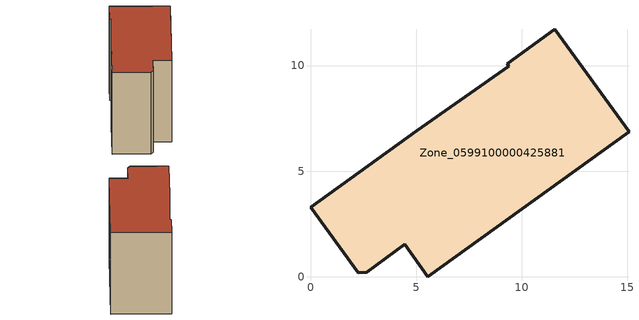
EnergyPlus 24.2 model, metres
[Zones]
Zone_0599100000425881
 floor ground (C_G): 4.45,1.53 2.66,0.22 2.27,0.2 0,3.3 5.02,6.92 9.38,9.98 9.31,10.09 11.56,11.72 15.07,6.86 5.56,0 z0
 wall outside (C_F): 5.02,6.92 0,3.3 2.27,0.2 2.66,0.22 4.45,1.53 5.56,0 15.07,6.86 11.56,11.72 9.31,10.09 9.38,9.98 5.02,6.92 z0:9
 roof outside (C_R): 2.66,0.22 4.45,1.53 5.56,0 15.07,6.86 11.56,11.72 9.31,10.09 9.38,9.98 5.02,6.92 0,3.3 2.27,0.2 z9
[BUILDING]
Pand.0599100000425881: North Axis=0; Terrain=City; Loads Convergence Tolerance Value=0.04; Temperature Convergence Tolerance Value=0.4; Solar Distribution=FullExterior; Maximum Number of Warmup Days=25; Minimum Number of Warmup Days=1
[Site:Location]
Rotterdam.The.Hague.AP_ZH_NLD Design_Conditions: Latitude=51.96; Longitude=4.45; Time Zone=1; Elevation=-4.5
[SITE:GROUNDTEMPERATURE:BUILDINGSURFACE]
18, 18, 18, 18, 18, 18, 18, 18, 18, 18, 18, 18
[MATERIAL] Thermal Absorptance=0.9; Solar Absorptance=0.7; Visible Absorptance=0.7
Name | Roughness | Thickness | Conductivity | Density | Specific Heat
G.TC.2006-2014 | MediumSmooth | 0.15 | 0.06 | 540 | 1210
F.TC.2006-2014 | Rough | 0.3 | 0.12 | 1920 | 840
R.TC.2006-2014 | MediumRough | 0.2 | 0.08 | 1500 | 1000
[CONSTRUCTION]
C_G: G.TC.2006-2014
C_F: F.TC.2006-2014
C_R: R.TC.2006-2014
[ZONE]
Zone_0599100000425881: Type=1; Multiplier=1; Ceiling Height=Autocalculate; Volume=Autocalculate; Floor Area=autocalculate; Part of Total Floor Area=Yes
[ZONEINFILTRATION:DESIGNFLOWRATE]
Infil_Zone_0599100000425881: Zone or ZoneList or Space or SpaceList=Zone_0599100000425881; Schedule=AlwaysOn; Design Flow Rate Calculation Method=Flow/Area; Flow Rate per Floor Area=0.0015; Constant Term Coefficient=1; Temperature Term Coefficient=0; Velocity Term Coefficient=0; Velocity Squared Term Coefficient=0
[HVACTEMPLATE:ZONE:IDEALLOADSAIRSYSTEM]
Zone_0599100000425881: Maximum Heating Supply Air Temperature=50; Minimum Cooling Supply Air Temperature=13; Maximum Heating Supply Air Humidity Ratio=0.0156; Minimum Cooling Supply Air Humidity Ratio=0.0077; Heating Limit=NoLimit; Cooling Limit=NoLimit; Dehumidification Control Type=ConstantSensibleHeatRatio; Cooling Sensible Heat Ratio=0.7; Dehumidification Setpoint=60; Humidification Control Type=None; Humidification Setpoint=30; Outdoor Air Method=None; Outdoor Air Flow Rate per Person=0.00944; Outdoor Air Flow Rate per Zone Floor Area=0; Outdoor Air Flow Rate per Zone=0; Demand Controlled Ventilation Type=None; Outdoor Air Economizer Type=NoEconomizer; Heat Recovery Type=None; Sensible Heat Recovery Effectiveness=0.7; Latent Heat Recovery Effectiveness=0.65
[ZONECONTROL:THERMOSTAT]
ThermostatControl_Zone_0599100000425881: Zone or ZoneList=Zone_0599100000425881; Control Type Schedule=DualSetpointControlType; Control 1=Thermostat_Zone_0599100000425881; Temperature Difference Between Cutout And Setpoint=0
[THERMOSTATSETPOINT:DUALSETPOINT]
Thermostat_Zone_0599100000425881: Heating Setpoint Temperature Schedule=HeatingSetpoint_Zone_0599100000425881; Cooling Setpoint Temperature Schedule=CoolingSetpoint_Zone_0599100000425881
[SCHEDULE:COMPACT]
HeatingSetpoint_Zone_0599100000425881: Through: 12/31, For: AllDays, Until: 24:00, 21
CoolingSetpoint_Zone_0599100000425881: Through: 12/31, For: AllDays, Until: 24:00, 24
DualSetpointControlType: Through: 12/31, For: AllDays, Until: 24:00, 4
AlwaysOn: Through: 12/31, For: AllDays, Until: 24:00, 1
